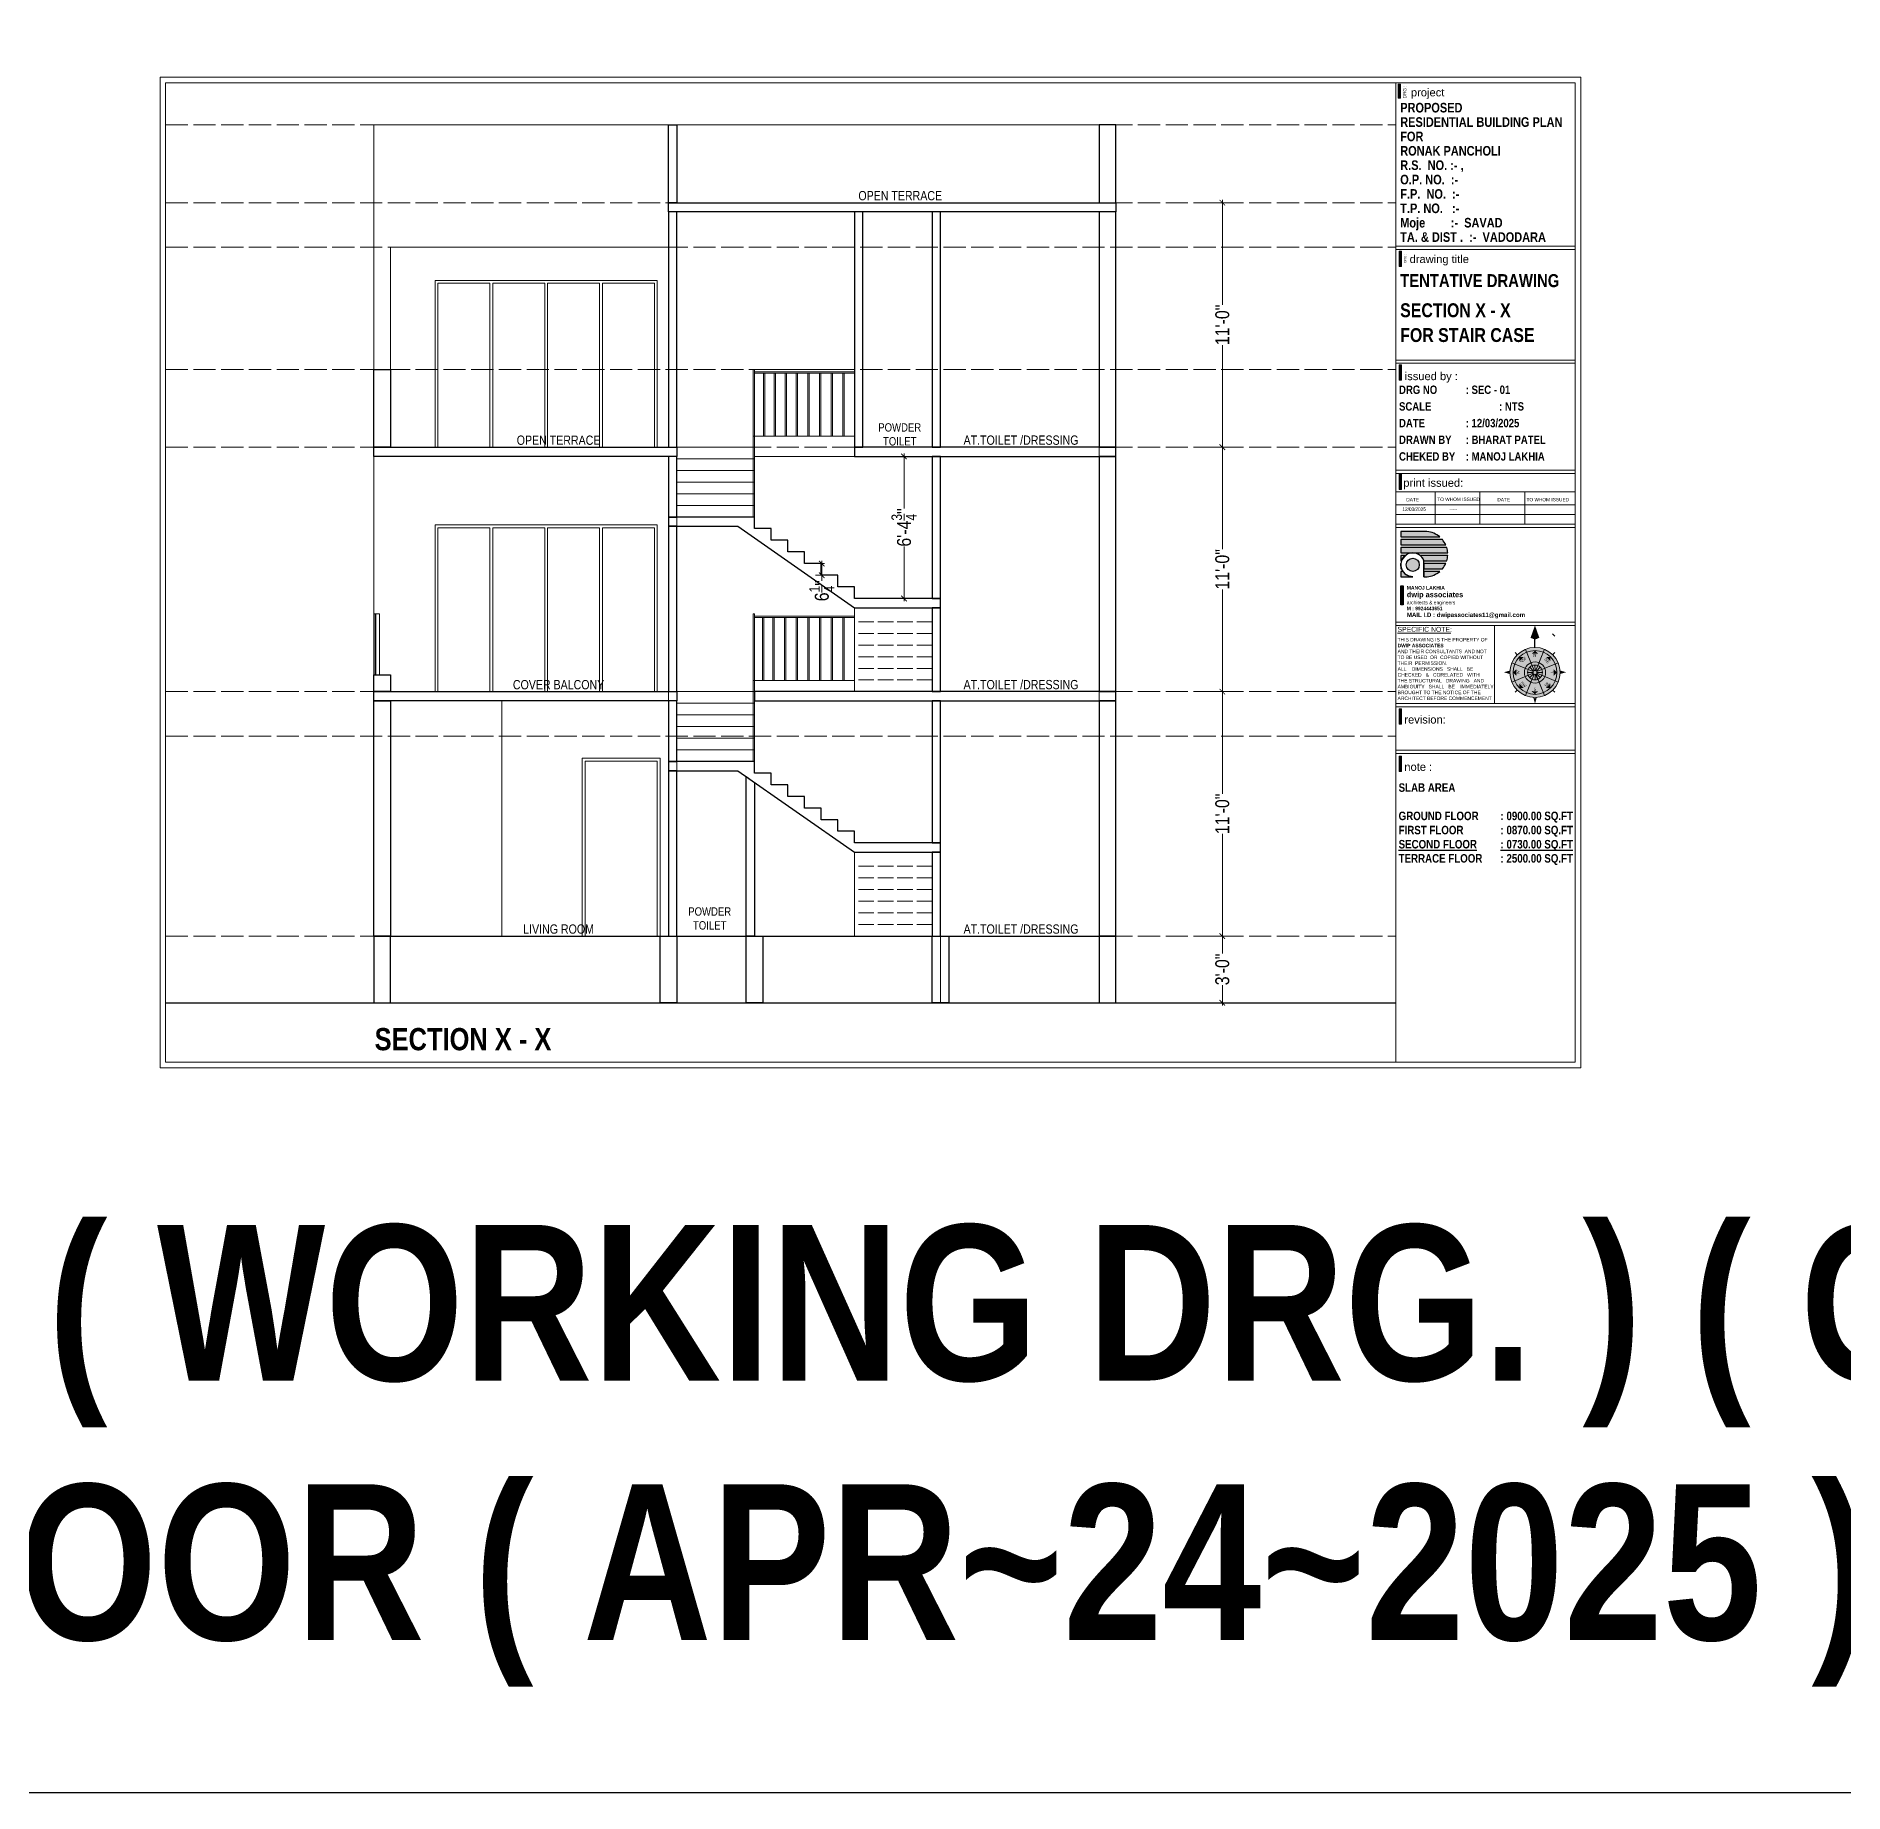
# Model space of a CAD drawing. Header units: millimetres. Extents: x 56222 to 152663, y -171621 to -121287.
# Drawn here: x 148860 to 149836, y -171621 to -170672 of the extents above; entities that cross this region are included whole.
import ezdxf
from ezdxf.enums import TextEntityAlignment as Align

# ---------------------------------------------------------------- set-up
doc = ezdxf.new("R2010")
doc.units = ezdxf.units.MM
doc.header["$MEASUREMENT"] = 0
doc.header["$PDMODE"] = 35
doc.linetypes.add('ACAD_ISO02W100', pattern=[15, 12, -3])
doc.layers.get('Defpoints').update_dxf_attribs({"color": 220})
for name, color, linetype, lineweight in [('@~LEVEL GRID LINE', 43, 'ACAD_ISO02W100', 9), ('plot boundary', 26, 'Continuous', 30), ('SECTION', 7, 'Continuous', 9), ('SECTION ( DIM )', 250, 'Continuous', 18), ('SECTION ( D~W~RaiL )', 250, 'Continuous', 18), ('SECTION ( PLine )', 251, 'Continuous', 30), ('SECTION ( SLAB PLine )', 104, 'Continuous', 30), ('STAIRCASE', 45, 'Continuous', 25), ('X_SHEET', 7, 'Continuous', 9)]:
    doc.layers.add(name, color=color, linetype=linetype, lineweight=lineweight)
doc.layers.add('GROUND FLOOR  ( Text )', color=251, linetype='Continuous')
doc.layers.add('SECTION ( Text )', color=250, linetype='Continuous')
doc.styles.add("AR_0'-0", font='arial.ttf')
doc.styles.add('AR_6', font='arial.ttf', dxfattribs={"height": 6})
doc.styles.add("Cn_BT_0'-0", font='swissc.ttf')
doc.styles.add('Cn_BT_7½', font='swissc.ttf', dxfattribs={"height": 7.5})
doc.styles.add('DUTCH801', font='dutcheb.ttf', dxfattribs={"height": 6.5})
doc.styles.add('KATHA', font='swissc.ttf')
doc.styles.get("Standard").update_dxf_attribs({"font": 'arial.ttf', "height": 6})
doc.dimstyles.new('Cn_BT_7½', dxfattribs={"dimtxt": 9, "dimasz": 3, "dimexe": 1.5, "dimexo": 0, "dimgap": 0.09, "dimtad": 0, "dimdec": 3, "dimzin": 3, "dimdsep": 46, "dimlunit": 4, "dimtxsty": 'Cn_BT_7½', "dimblk": 'ARCHTICK', "dimcen": 0.09, "dimdle": 1.5, "dimclrd": 251, "dimclre": 251, "dimclrt": 14, "dimadec": 0, "dimazin": 0, "dimtfac": 0.75, "dimtdec": 3, "dimtofl": 0, "dimtmove": 0, "dimatfit": 3, "dimfxl": 0, "dimtolj": 1, "dimtzin": 0, "dimlwd": 15, "dimlwe": 15, "dimarcsym": 0})

# ---------------------------------------------------------------- blocks, each defined once
blk = doc.blocks.new('_ArchTick')
at = {"color": 0, "linetype": 'ByBlock', "const_width": 0.15}
blk.add_lwpolyline([(-0.5, -0.5), (0.5, 0.5)], dxfattribs=at)
blk = doc.blocks.new('*D66')
at = {"layer": 'Defpoints', "color": 0, "transparency": 16777216}
for p in [(149490.31, -171026.08), (149490.31, -171158.08), (149500.52, -171158.08)]:
    blk.add_point(p, dxfattribs=at)
at = {"layer": 'SECTION ( DIM )', "color": 251, "lineweight": 15, "transparency": 16777216}
for p, q in [((149490.31, -171026.08), (149502.02, -171026.08)), ((149500.52, -171024.58), (149500.52, -171081.22)), ((149500.52, -171159.58), (149500.52, -171102.94)), ((149490.31, -171158.08), (149502.02, -171158.08))]:
    blk.add_line(p, q, dxfattribs=at)
at = {"layer": 'SECTION ( DIM )', "color": 251, "lineweight": 15, "transparency": 16777216, "xscale": 3, "yscale": 3, "zscale": 3}
for p, rotation in [((149500.52, -171026.08), 90), ((149500.52, -171158.08), 270)]:
    blk.add_blockref('_ArchTick', p, dxfattribs=dict(at, rotation=rotation))
at = {"layer": 'SECTION ( DIM )', "color": 14, "transparency": 16777216, "insert": (149500.52, -171092.08), "char_height": 7.5, "attachment_point": 5, "rotation": 90, "style": 'Cn_BT_7½'}
blk.add_mtext('\\A1;11\'-0"', dxfattribs=at)
blk = doc.blocks.new('*D67')
at = {"layer": 'Defpoints', "color": 0, "transparency": 16777216}
for p in [(149490.31, -171158.08), (149490.31, -171194.08), (149500.52, -171194.08)]:
    blk.add_point(p, dxfattribs=at)
at = {"layer": 'SECTION', "color": 251, "lineweight": 15, "transparency": 16777216}
for p, q in [((149490.31, -171158.08), (149502.02, -171158.08)), ((149500.52, -171156.58), (149500.52, -171167.53)), ((149500.52, -171195.58), (149500.52, -171184.63)), ((149490.31, -171194.08), (149502.02, -171194.08))]:
    blk.add_line(p, q, dxfattribs=at)
at = {"layer": 'SECTION', "color": 251, "lineweight": 15, "transparency": 16777216, "xscale": 3, "yscale": 3, "zscale": 3}
for p, rotation in [((149500.52, -171158.08), 90), ((149500.52, -171194.08), 270)]:
    blk.add_blockref('_ArchTick', p, dxfattribs=dict(at, rotation=rotation))
at = {"layer": 'SECTION', "color": 14, "transparency": 16777216, "insert": (149500.52, -171176.08), "char_height": 7.5, "attachment_point": 5, "rotation": 90, "style": 'Cn_BT_7½'}
blk.add_mtext('\\A1;3\'-0"', dxfattribs=at)
blk = doc.blocks.new('*D68')
at = {"layer": 'Defpoints', "color": 0, "transparency": 16777216}
for p in [(149490.31, -170894.08), (149500.52, -170894.08), (149490.31, -171026.08)]:
    blk.add_point(p, dxfattribs=at)
at = {"layer": 'SECTION ( DIM )', "color": 251, "lineweight": 15, "transparency": 16777216}
for p, q in [((149490.31, -170894.08), (149502.02, -170894.08)), ((149500.52, -170892.58), (149500.52, -170949.22)), ((149500.52, -171027.58), (149500.52, -170970.94)), ((149490.31, -171026.08), (149502.02, -171026.08))]:
    blk.add_line(p, q, dxfattribs=at)
at = {"layer": 'SECTION ( DIM )', "color": 251, "lineweight": 15, "transparency": 16777216, "xscale": 3, "yscale": 3, "zscale": 3}
for p, rotation in [((149500.52, -170894.08), 90), ((149500.52, -171026.08), 270)]:
    blk.add_blockref('_ArchTick', p, dxfattribs=dict(at, rotation=rotation))
at = {"layer": 'SECTION ( DIM )', "color": 14, "transparency": 16777216, "insert": (149500.52, -170960.08), "char_height": 7.5, "attachment_point": 5, "rotation": 90, "style": 'Cn_BT_7½'}
blk.add_mtext('\\A1;11\'-0"', dxfattribs=at)
blk = doc.blocks.new('*D69')
at = {"layer": 'Defpoints', "color": 0, "transparency": 16777216}
for p in [(149490.31, -170762.08), (149500.52, -170762.08), (149490.31, -170894.08)]:
    blk.add_point(p, dxfattribs=at)
at = {"layer": 'SECTION ( DIM )', "color": 251, "lineweight": 15, "transparency": 16777216}
for p, q in [((149490.31, -170762.08), (149502.02, -170762.08)), ((149500.52, -170760.58), (149500.52, -170817.22)), ((149500.52, -170895.58), (149500.52, -170838.94)), ((149490.31, -170894.08), (149502.02, -170894.08))]:
    blk.add_line(p, q, dxfattribs=at)
at = {"layer": 'SECTION ( DIM )', "color": 251, "lineweight": 15, "transparency": 16777216, "xscale": 3, "yscale": 3, "zscale": 3}
for p, rotation in [((149500.52, -170762.08), 90), ((149500.52, -170894.08), 270)]:
    blk.add_blockref('_ArchTick', p, dxfattribs=dict(at, rotation=rotation))
at = {"layer": 'SECTION ( DIM )', "color": 14, "transparency": 16777216, "insert": (149500.52, -170828.08), "char_height": 7.5, "attachment_point": 5, "rotation": 90, "style": 'Cn_BT_7½'}
blk.add_mtext('\\A1;11\'-0"', dxfattribs=at)
blk = doc.blocks.new('NORTH')
h = blk.add_hatch(color=9)
h.set_gradient(color1=(201, 201, 201), color2=(237, 237, 237), one_color=1, tint=0.93, name='SPHERICAL')
edge = h.paths.add_edge_path()
edge.add_arc((329168.4, -156620.1), 24.1, 0, 360)
at = {"layer": 'X_SHEET'}
for color, points in [(224, [(329168.4, -156574.8), (329168.4, -156588.4), (329164.1, -156586.7)]), (230, [(329172.6, -156586.7), (329168.4, -156588.4), (329168.4, -156574.8)]), (47, [(329153.4, -156609.4), (329153.4, -156605.1), (329157.7, -156605.1)]), (47, [(329165.3, -156602), (329168.4, -156598.9), (329171.4, -156602)]), (47, [(329179, -156605.1), (329183.3, -156605.1), (329183.3, -156609.4)]), (224, [(329143.4, -156619.9), (329144.3, -156618.2), (329138.4, -156619.9)]), (230, [(329144.3, -156621.6), (329143.4, -156619.9), (329138.4, -156619.9)]), (47, [(329147.2, -156620), (329150.3, -156617), (329150.3, -156623.1)]), (47, [(329186.5, -156623.1), (329186.5, -156617), (329189.5, -156620.1)]), (224, [(329193.3, -156619.9), (329192.5, -156618.2), (329198.4, -156619.9)]), (230, [(329192.5, -156621.6), (329193.3, -156619.9), (329198.4, -156619.9)]), (47, [(329153.4, -156635), (329153.4, -156630.7), (329157.7, -156635)]), (47, [(329171.4, -156638.2), (329165.3, -156638.1), (329168.3, -156641.2)]), (230, [(329166.7, -156644.1), (329168.4, -156645), (329168.4, -156650.1)]), (224, [(329168.4, -156645), (329170.1, -156644.1), (329168.4, -156650.1)]), (47, [(329179, -156635), (329183.3, -156630.7), (329183.3, -156635)])]:
    blk.add_hatch(color=color, dxfattribs=at).paths.add_polyline_path(points)
at = {"color": 254, "lineweight": 5}
for p, q in [((329185.4, -156582.8), (329187.6, -156585)), ((329166.5, -156620.1), (329161.2, -156620.1)), ((329167, -156618.7), (329163.3, -156615)), ((329167, -156621.4), (329163.3, -156625.1)), ((329168.4, -156618.2), (329168.4, -156612.9)), ((329168.4, -156621.9), (329168.4, -156627.2)), ((329169.7, -156618.7), (329173.4, -156615)), ((329169.7, -156621.4), (329173.4, -156625.1)), ((329170.2, -156620.1), (329175.5, -156620.1))]:
    blk.add_line(p, q, dxfattribs=at)
at = {"color": 250, "lineweight": 9}
for p, q in [((329151.3, -156603), (329149.2, -156600.9)), ((329167.6, -156618.3), (329159.1, -156597.8)), ((329169.1, -156618.3), (329177.6, -156597.8)), ((329185.4, -156603), (329187.6, -156600.9)), ((329146.1, -156610.8), (329166.6, -156619.3)), ((329146.1, -156629.3), (329166.6, -156620.8)), ((329159.1, -156642.4), (329167.6, -156621.8)), ((329177.6, -156642.4), (329169.1, -156621.8)), ((329170.1, -156619.3), (329190.7, -156610.8)), ((329170.1, -156620.8), (329190.7, -156629.3)), ((329151.3, -156637.1), (329149.2, -156639.2)), ((329185.4, -156637.1), (329187.6, -156639.2))]:
    blk.add_line(p, q, dxfattribs=at)
at = {"color": 1}
blk.add_line((329171.1, -156626.7), (329169.1, -156621.8), dxfattribs=at)
at = {"lineweight": 9}
for radius in [24.1, 21.1, 10.2, 7.18, 1.88]:
    blk.add_circle((329168.4, -156620.1), radius, dxfattribs=at)
at = {"layer": 'X_SHEET', "color": 29, "linetype": 'Continuous', "lineweight": 25}
blk.add_line((329168.4, -156595.9), (329168.4, -156588.4), dxfattribs=at)
at = {"layer": 'X_SHEET', "color": 26, "linetype": 'ByBlock', "lineweight": -2, "style": 'DUTCH801'}
for s, rotation, p in [('NW', 44.9141, (329156.2, -156607.4)), ('N', 359.9141, (329168.3, -156602.4)), ('S', 359.9141, (329168.4, -156634.9)), ('SE', 44.9141, (329178.9, -156630.5))]:
    blk.add_text(s, height=2.7, rotation=rotation, dxfattribs=at).set_placement(p, align=Align.TOP_CENTER)
for s, rotation, p in [('NE', 314.9141, (329178.9, -156609.6)), ('W', 89.9141, (329153.5, -156620)), ('E', 89.9141, (329186.1, -156619.8)), ('SW', 314.9141, (329156.3, -156632.7))]:
    blk.add_text(s, height=2.7, rotation=rotation, dxfattribs=at).set_placement(p, align=Align.CENTER)
blk = doc.blocks.new('logo')
at = {"layer": 'STAIRCASE', "linetype": 'Continuous', "ltscale": 15}
h = blk.add_hatch(color=0, dxfattribs=at)
edge = h.paths.add_edge_path()
edge.add_line((52190.2, -8438.8), (52131.5, -8438.8))
edge.add_line((52131.5, -8438.8), (52131.5, -8450.8))
edge.add_line((52131.5, -8450.8), (52219.1, -8450.8))
edge.add_arc((52186.1, -8489.7), 51, 49.5898, 85.3906)
edge = h.paths.add_edge_path()
edge.add_line((52225, -8456.8), (52131.5, -8456.8))
edge.add_line((52131.5, -8456.8), (52131.5, -8468.8))
edge.add_line((52131.5, -8468.8), (52232.6, -8468.8))
edge.add_arc((52186.1, -8489.7), 51, 24.196, 40.1809)
edge = h.paths.add_edge_path()
edge.add_line((52234.8, -8474.7), (52131.5, -8474.7))
edge.add_line((52131.5, -8474.7), (52131.5, -8486.7))
edge.add_line((52131.5, -8486.7), (52237, -8486.7))
edge.add_arc((52186.1, -8489.7), 51, 3.3421, 17.076)
edge = h.paths.add_edge_path()
edge.add_line((52237, -8492.6), (52174.8, -8492.6))
edge.add_arc((52158.3, -8513.7), 26.8, 19.8001, 51.8901, ccw=False)
edge.add_line((52183.5, -8504.6), (52234.8, -8504.6))
edge.add_arc((52186.1, -8489.7), 51, 342.9464, 356.6794)
edge = h.paths.add_edge_path()
edge.add_line((52232.6, -8510.5), (52183.5, -8510.5))
edge.add_line((52183.5, -8510.5), (52183.5, -8522.5))
edge.add_line((52183.5, -8522.5), (52225.1, -8522.5))
edge.add_arc((52186.1, -8489.7), 51, 319.8472, 335.8275)
edge = h.paths.add_edge_path()
edge.add_line((52219.2, -8528.5), (52183.5, -8528.5))
edge.add_line((52183.5, -8528.5), (52183.5, -8540.5))
edge.add_line((52183.5, -8540.5), (52190.4, -8540.5))
edge.add_arc((52186.1, -8489.7), 51, 274.8693, 310.4434)
edge = h.paths.add_edge_path()
edge.add_line((52136, -8528.5), (52131.5, -8528.5))
edge.add_line((52131.5, -8528.5), (52131.5, -8540.5))
edge.add_line((52131.5, -8540.5), (52158.3, -8540.5))
edge.add_arc((52158.3, -8513.7), 26.8, 213.4982, 270, ccw=False)
edge = h.paths.add_edge_path()
edge.add_line((52131.5, -8513.7), (52131.5, -8522.5))
edge.add_line((52131.5, -8522.5), (52133, -8522.5))
edge.add_arc((52158.3, -8513.7), 26.8, 180, 199.307, ccw=False)
edge = h.paths.add_edge_path()
edge.add_line((52131.7, -8510.5), (52131.5, -8510.5))
edge.add_line((52131.5, -8510.5), (52131.5, -8513.7))
edge.add_arc((52158.3, -8513.7), 26.8, 173.2545, 180, ccw=False)
edge = h.paths.add_edge_path()
edge.add_line((52141.8, -8492.6), (52131.5, -8492.6))
edge.add_line((52131.5, -8492.6), (52131.5, -8504.6))
edge.add_line((52131.5, -8504.6), (52133.1, -8504.6))
edge.add_arc((52158.3, -8513.7), 26.8, 128.1099, 160.1999, ccw=False)
edge = h.paths.add_edge_path()
edge.add_arc((52158.3, -8513.7), 14.8, 0, 360)
at = {"layer": 'STAIRCASE', "color": 0, "linetype": 'Continuous', "ltscale": 15}
blk.add_line((52183.5, -8540.5), (52183.5, -8504.6), dxfattribs=at)
for points in [[(52190.2, -8438.8), (52131.5, -8438.8), (52131.5, -8450.8), (52219.1, -8450.8, 0.157494)], [(52225, -8456.8), (52131.5, -8456.8), (52131.5, -8468.8), (52232.6, -8468.8, 0.06986)], [(52234.8, -8474.7), (52131.5, -8474.7), (52131.5, -8486.7), (52237, -8486.7, 0.059998)], [(52141.8, -8492.6), (52131.5, -8492.6), (52131.5, -8504.6), (52133.1, -8504.6, -0.140942)], [(52131.7, -8510.5), (52131.5, -8510.5), (52131.5, -8513.7, -0.029441)], [(52131.5, -8513.7), (52131.5, -8522.5), (52133, -8522.5, -0.084443)], [(52237, -8492.6), (52174.8, -8492.6, -0.140942), (52183.5, -8504.6), (52234.8, -8504.6, 0.059993)], [(52232.6, -8510.5), (52183.5, -8510.5), (52183.5, -8522.5), (52225.1, -8522.5, 0.069841)], [(52136, -8528.5), (52131.5, -8528.5), (52131.5, -8540.5), (52158.3, -8540.5, -0.251655)], [(52219.2, -8528.5), (52183.5, -8528.5), (52183.5, -8540.5), (52190.4, -8540.5, 0.15648)]]:
    blk.add_lwpolyline(points, format="xyb", close=True, dxfattribs=at)
blk.add_circle((52158.3, -8513.7), 14.8, dxfattribs=at)
blk.add_arc((52158.3, -8513.7), 26.8, 19.8001, 270, dxfattribs=at)
blk = doc.blocks.new('*D70')
at = {"layer": 'Defpoints', "color": 0, "transparency": 16777216}
for p in [(149280.93, -170956.94), (149280.93, -170963.23), (149284.25, -170963.23)]:
    blk.add_point(p, dxfattribs=at)
at = {"layer": 'SECTION', "color": 251, "lineweight": 15, "transparency": 16777216}
for p, q in [((149280.93, -170956.94), (149285.75, -170956.94)), ((149284.25, -170955.44), (149284.25, -170963.23)), ((149280.93, -170963.23), (149285.75, -170963.23)), ((149284.25, -170963.23), (149284.25, -170966.23))]:
    blk.add_line(p, q, dxfattribs=at)
at = {"layer": 'SECTION', "color": 251, "lineweight": 15, "transparency": 16777216, "xscale": 3, "yscale": 3, "zscale": 3}
for p, rotation in [((149284.25, -170956.94), 90), ((149284.25, -170963.23), 270)]:
    blk.add_blockref('_ArchTick', p, dxfattribs=dict(at, rotation=rotation))
at = {"layer": 'SECTION', "color": 14, "transparency": 16777216, "insert": (149284.25, -170971.59), "char_height": 7.5, "attachment_point": 5, "rotation": 90, "style": 'Cn_BT_7½'}
blk.add_mtext('\\A1;6{\\H0.750000x;\\S1/4;}"', dxfattribs=at)
blk = doc.blocks.new('*D71')
at = {"layer": 'Defpoints', "color": 0, "transparency": 16777216}
for p in [(149323.1, -170899.08), (149323.1, -170975.8), (149328.64, -170975.8)]:
    blk.add_point(p, dxfattribs=at)
at = {"layer": 'SECTION', "color": 251, "lineweight": 15, "transparency": 16777216}
for p, q in [((149323.1, -170899.08), (149330.14, -170899.08)), ((149328.64, -170897.58), (149328.64, -170927.17)), ((149328.64, -170977.3), (149328.64, -170947.71)), ((149323.1, -170975.8), (149330.14, -170975.8))]:
    blk.add_line(p, q, dxfattribs=at)
at = {"layer": 'SECTION', "color": 251, "lineweight": 15, "transparency": 16777216, "xscale": 3, "yscale": 3, "zscale": 3}
for p, rotation in [((149328.64, -170899.08), 90), ((149328.64, -170975.8), 270)]:
    blk.add_blockref('_ArchTick', p, dxfattribs=dict(at, rotation=rotation))
at = {"layer": 'SECTION', "color": 14, "transparency": 16777216, "insert": (149328.64, -170937.44), "char_height": 7.5, "attachment_point": 5, "rotation": 90, "style": 'Cn_BT_7½'}
blk.add_mtext('\\A1;6\'-4{\\H0.750000x;\\S3/4;}"', dxfattribs=at)

msp = doc.modelspace()

# ---------------------------------------------------------------- hatches: boundary and pattern name
at = {"layer": 'STAIRCASE', "linetype": 'Continuous', "ltscale": 15}
msp.add_hatch(color=251, dxfattribs=at).paths.add_polyline_path([(149596.8178, -170969.041), (149598.2184, -170969.041), (149598.2184, -170979.2846), (149596.8178, -170979.2846)])
at = {"layer": 'X_SHEET', "ltscale": 0.25}
h = msp.add_hatch(color=0, dxfattribs=at)
h.dxf.hatch_style = 1
h.paths.add_polyline_path([(149597.3288, -170788.2053), (149596.0248, -170788.2053), (149596.0248, -170796.5923), (149597.3288, -170796.5923)])
h = msp.add_hatch(color=0, dxfattribs=at)
h.dxf.hatch_style = 1
h.paths.add_polyline_path([(149597.3289, -170849.6077), (149596.0249, -170849.6077), (149596.0249, -170857.9947), (149597.3289, -170857.9947)])
h = msp.add_hatch(color=0, dxfattribs=at)
h.dxf.hatch_style = 1
h.paths.add_polyline_path([(149597.3261, -170908.5963), (149596.0221, -170908.5963), (149596.0221, -170916.9833), (149597.3261, -170916.9833)])
h = msp.add_hatch(color=0, dxfattribs=at)
h.dxf.hatch_style = 1
h.paths.add_polyline_path([(149597.3288, -171035.3189), (149596.0249, -171035.3189), (149596.0249, -171043.7059), (149597.3288, -171043.7059)])
h = msp.add_hatch(color=0, dxfattribs=at)
h.dxf.hatch_style = 1
h.paths.add_polyline_path([(149597.3288, -171060.8546), (149596.0248, -171060.8546), (149596.0248, -171069.2416), (149597.3288, -171069.2416)])

# ---------------------------------------------------------------- linework, layer by layer
at = {"layer": '@~LEVEL GRID LINE'}
for p, q in [((148929.9413, -170720.0828), (149594.1165, -170720.0828)), ((148929.9413, -170762.0828), (149594.1165, -170762.0828)), ((148929.9413, -170786.0828), (149594.1165, -170786.0828)), ((148929.9413, -170852.0828), (149594.1165, -170852.0828)), ((148929.9413, -170894.0828), (149594.1165, -170894.0828)), ((148929.9413, -171026.0828), (149594.1165, -171026.0828)), ((148929.9413, -171050.0828), (149594.1165, -171050.0828)), ((148929.9413, -171158.0828), (149594.1165, -171158.0828))]:
    msp.add_line(p, q, dxfattribs=at)
at = {"layer": 'plot boundary', "color": 251, "ltscale": 0.25}
msp.add_lwpolyline([(149596.8178, -170969.041), (149598.2184, -170969.041), (149598.2184, -170979.2846), (149596.8178, -170979.2846)], close=True, dxfattribs=at)
at = {"layer": 'SECTION'}
for p, q in [((149042.4374, -171031.0828), (149042.4374, -170720.0828)), ((149042.4374, -170720.0828), (149442.9329, -170720.0828)), ((149201.4329, -170894.0828), (149201.4329, -170720.0828)), ((149205.9329, -170762.0828), (149205.9329, -170720.0828)), ((149433.9329, -170762.0828), (149433.9329, -170720.0828)), ((149442.9329, -171194.0828), (149442.9329, -170720.0828)), ((149205.9329, -171031.0828), (149205.9329, -170767.0828)), ((149301.9329, -170899.0828), (149301.9329, -170767.0828)), ((149306.4329, -170894.0828), (149306.4329, -170767.0828)), ((149343.9329, -170894.0828), (149343.9329, -170767.0828)), ((149348.4329, -170894.0828), (149348.4329, -170767.0828)), ((149433.9329, -171194.0828), (149433.9329, -170767.0828)), ((149247.2329, -170852.0828), (149301.9329, -170852.0828)), ((149247.9329, -170931.797), (149247.9329, -170852.0828)), ((149247.2329, -170888.0828), (149301.9329, -170888.0828)), ((149201.4329, -171158.0828), (149201.4329, -170899.0828)), ((149247.9329, -170894.0828), (149205.9329, -170894.0828)), ((149247.9329, -170900.3685), (149205.9329, -170900.3685)), ((149343.9329, -170899.0828), (149247.9329, -170899.0828)), ((149343.9329, -170975.797), (149343.9329, -170899.0828)), ((149348.4329, -171026.0828), (149348.4329, -170899.0828)), ((149247.9329, -170906.6542), (149205.9329, -170906.6542)), ((149247.9329, -170912.9399), (149205.9329, -170912.9399)), ((149247.9329, -170919.2256), (149205.9329, -170919.2256)), ((149247.9329, -170925.5113), (149205.9329, -170925.5113)), ((149205.9329, -171082.6542), (149205.9329, -170955.6542)), ((149247.9329, -171063.797), (149247.9329, -170984.0828)), ((149301.9329, -171026.0828), (149301.9329, -170980.797)), ((149343.9329, -171026.0828), (149343.9329, -170980.797)), ((149042.4374, -171026.0828), (149205.9329, -171026.0828)), ((149042.4374, -171031.0828), (149042.4374, -171026.0828)), ((149247.9329, -171026.0828), (149205.9329, -171026.0828)), ((149247.2329, -171020.0828), (149301.9329, -171020.0828)), ((149247.9329, -171026.0828), (149442.9329, -171026.0828)), ((149042.4374, -171194.0828), (149042.4374, -171031.0828)), ((149042.4374, -171031.0828), (149205.9329, -171031.0828)), ((149051.4374, -171194.0828), (149051.4374, -171031.0828)), ((149111.4374, -171158.0828), (149111.4374, -171031.0828)), ((149247.9329, -171032.3685), (149205.9329, -171032.3685)), ((149247.9329, -171031.0828), (149442.9329, -171031.0828)), ((149343.9329, -171107.797), (149343.9329, -171031.0828)), ((149348.4329, -171194.0828), (149348.4329, -171031.0828)), ((149247.9329, -171038.6542), (149205.9329, -171038.6542)), ((149247.9329, -171044.9399), (149205.9329, -171044.9399)), ((149247.9329, -171051.2256), (149205.9329, -171051.2256)), ((149247.9329, -171057.5113), (149205.9329, -171057.5113)), ((149205.9329, -171158.0828), (149205.9329, -171087.6542)), ((149301.9329, -171158.0828), (149301.9329, -171112.797)), ((149343.9329, -171194.0828), (149343.9329, -171112.797)), ((149042.4374, -171158.0828), (149442.9329, -171158.0828)), ((148929.9413, -171194.0828), (149594.1165, -171194.0828))]:
    msp.add_line(p, q, dxfattribs=at)
at = {"layer": 'SECTION', "color": 6, "linetype": 'ACAD_ISO02W100', "ltscale": 0.7}
for p, q in [((149343.9329, -170988.3685), (149301.9329, -170988.3685)), ((149343.9329, -170994.6542), (149301.9329, -170994.6542)), ((149343.9329, -171000.9399), (149301.9329, -171000.9399)), ((149343.9329, -171007.2256), (149301.9329, -171007.2256)), ((149343.9329, -171013.5113), (149301.9329, -171013.5113)), ((149343.9329, -171019.797), (149301.9329, -171019.797)), ((149343.9329, -171120.3685), (149301.9329, -171120.3685)), ((149343.9329, -171126.6542), (149301.9329, -171126.6542)), ((149343.9329, -171132.9399), (149301.9329, -171132.9399)), ((149343.9329, -171139.2256), (149301.9329, -171139.2256)), ((149343.9329, -171145.5113), (149301.9329, -171145.5113)), ((149343.9329, -171151.797), (149301.9329, -171151.797))]:
    msp.add_line(p, q, dxfattribs=at)
at = {"layer": 'SECTION'}
for points in [[(149201.4329, -170762.0828), (149442.9329, -170762.0828), (149442.9329, -170767.0828), (149201.4329, -170767.0828)], [(149051.4374, -170894.0828), (149051.4374, -170786.0828), (149201.4329, -170786.0828), (149201.4329, -170894.0828)], [(149247.9329, -170852.0828), (149247.2329, -170852.0828), (149247.2329, -170931.797), (149247.9329, -170931.797)], [(149301.9329, -170853.3433), (149301.9329, -170854.0433), (149247.9329, -170854.0433), (149247.9329, -170853.3433)], [(149253.4611, -170888.0828), (149252.7611, -170888.0828), (149252.7611, -170854.0433), (149253.4611, -170854.0433)], [(149259.3145, -170888.0828), (149258.6145, -170888.0828), (149258.6145, -170854.0433), (149259.3145, -170854.0433)], [(149265.2237, -170888.0828), (149264.5237, -170888.0828), (149264.5237, -170854.0433), (149265.2237, -170854.0433)], [(149271.1329, -170888.0828), (149270.4329, -170888.0828), (149270.4329, -170854.0433), (149271.1329, -170854.0433)], [(149277.4329, -170888.0828), (149276.7329, -170888.0828), (149276.7329, -170854.0433), (149277.4329, -170854.0433)], [(149283.7329, -170888.0828), (149283.0329, -170888.0828), (149283.0329, -170854.0433), (149283.7329, -170854.0433)], [(149290.0329, -170888.0828), (149289.3329, -170888.0828), (149289.3329, -170854.0433), (149290.0329, -170854.0433)], [(149296.3329, -170888.0828), (149295.6329, -170888.0828), (149295.6329, -170854.0433), (149296.3329, -170854.0433)], [(149042.4374, -170894.0828), (149205.9329, -170894.0828), (149205.9329, -170899.0828), (149042.4374, -170899.0828)], [(149301.9329, -170899.0828), (149442.9329, -170899.0828), (149442.9329, -170894.0828), (149301.9329, -170894.0828)], [(149348.4329, -170980.797), (149348.4329, -170975.797), (149301.9329, -170975.797), (149301.9329, -170969.5113), (149292.9329, -170969.5113), (149292.9329, -170963.2256), (149283.9329, -170963.2256), (149283.9329, -170956.9399), (149274.9329, -170956.9399), (149274.9329, -170950.6542), (149265.9329, -170950.6542), (149265.9329, -170944.3685), (149256.9329, -170944.3685), (149256.9329, -170938.0828), (149247.9329, -170938.0828), (149247.9329, -170931.797), (149201.4329, -170931.797), (149201.4329, -170936.797), (149238.9329, -170936.797), (149301.9329, -170980.797)], [(149247.9329, -170984.0828), (149247.2329, -170984.0828), (149247.2329, -171063.797), (149247.9329, -171063.797)], [(149301.9329, -170985.3433), (149301.9329, -170986.0433), (149247.9329, -170986.0433), (149247.9329, -170985.3433)], [(149252.9564, -171020.0828), (149252.2564, -171020.0828), (149252.2564, -170986.0433), (149252.9564, -170986.0433)], [(149258.5329, -171020.0828), (149257.8329, -171020.0828), (149257.8329, -170986.0433), (149258.5329, -170986.0433)], [(149264.8329, -171020.0828), (149264.1329, -171020.0828), (149264.1329, -170986.0433), (149264.8329, -170986.0433)], [(149271.1329, -171020.0828), (149270.4329, -171020.0828), (149270.4329, -170986.0433), (149271.1329, -170986.0433)], [(149277.4329, -171020.0828), (149276.7329, -171020.0828), (149276.7329, -170986.0433), (149277.4329, -170986.0433)], [(149283.7329, -171020.0828), (149283.0329, -171020.0828), (149283.0329, -170986.0433), (149283.7329, -170986.0433)], [(149290.0329, -171020.0828), (149289.3329, -171020.0828), (149289.3329, -170986.0433), (149290.0329, -170986.0433)], [(149296.3329, -171020.0828), (149295.6329, -171020.0828), (149295.6329, -170986.0433), (149296.3329, -170986.0433)], [(149348.4329, -171112.797), (149348.4329, -171107.797), (149301.9329, -171107.797), (149301.9329, -171101.5113), (149292.9329, -171101.5113), (149292.9329, -171095.2256), (149283.9329, -171095.2256), (149283.9329, -171088.9399), (149274.9329, -171088.9399), (149274.9329, -171082.6542), (149265.9329, -171082.6542), (149265.9329, -171076.3685), (149256.9329, -171076.3685), (149256.9329, -171070.0828), (149247.9329, -171070.0828), (149247.9329, -171063.797), (149201.4329, -171063.797), (149201.4329, -171068.797), (149238.9329, -171068.797), (149301.9329, -171112.797)]]:
    msp.add_lwpolyline(points, close=True, dxfattribs=at)
for points in [[(149042.4374, -170894.0828), (149042.4374, -170852.0828), (149051.4374, -170852.0828), (149051.4374, -170894.0828)], [(149042.4374, -171026.0828), (149042.4374, -171017.0828), (149051.4374, -171017.0828), (149051.4374, -171026.0828)]]:
    msp.add_lwpolyline(points, dxfattribs=at)
at = {"layer": 'SECTION ( D~W~RaiL )'}
for points in [[(149075.4329, -170894.0828), (149075.4329, -170804.0828), (149195.4329, -170804.0828), (149195.4329, -170894.0828), (149075.4329, -170894.0828)], [(149075.4329, -171026.0828), (149075.4329, -170936.0828), (149195.4329, -170936.0828), (149195.4329, -171026.0828), (149075.4329, -171026.0828)], [(149154.9374, -171158.0828), (149154.9374, -171062.0828), (149196.9374, -171062.0828), (149196.9374, -171158.0828)], [(149156.4374, -171158.0828), (149156.4374, -171063.5828), (149195.4374, -171063.5828), (149195.4374, -171158.0828)]]:
    msp.add_lwpolyline(points, dxfattribs=at)
for points in [[(149076.9329, -170894.0828), (149105.0579, -170894.0828), (149105.0579, -170805.5828), (149076.9329, -170805.5828)], [(149106.5579, -170894.0828), (149134.6829, -170894.0828), (149134.6829, -170805.5828), (149106.5579, -170805.5828)], [(149136.1829, -170894.0828), (149164.3079, -170894.0828), (149164.3079, -170805.5828), (149136.1829, -170805.5828)], [(149165.8079, -170894.0828), (149193.9329, -170894.0828), (149193.9329, -170805.5828), (149165.8079, -170805.5828)], [(149076.9329, -171026.0828), (149105.0579, -171026.0828), (149105.0579, -170937.5828), (149076.9329, -170937.5828)], [(149106.5579, -171026.0828), (149134.6829, -171026.0828), (149134.6829, -170937.5828), (149106.5579, -170937.5828)], [(149136.1829, -171026.0828), (149164.3079, -171026.0828), (149164.3079, -170937.5828), (149136.1829, -170937.5828)], [(149165.8079, -171026.0828), (149193.9329, -171026.0828), (149193.9329, -170937.5828), (149165.8079, -170937.5828)], [(149042.4374, -171017.0828), (149042.4374, -170984.0828), (149045.4374, -170984.0828), (149045.4374, -171017.0828), (149043.5273, -171017.0828), (149043.5273, -170984.0828), (149045.4374, -170984.0828), (149045.4374, -171017.0828), (149043.1374, -171017.0828), (149043.1374, -170984.0828), (149045.4374, -170984.0828), (149045.4374, -171017.0828), (149042.4374, -171017.0828)]]:
    msp.add_lwpolyline(points, close=True, dxfattribs=at)
at = {"layer": 'SECTION ( PLine )'}
msp.add_line((149042.4374, -171158.0828), (149442.9329, -171158.0828), dxfattribs=at)
for points in [[(149201.4329, -170720.0828), (149205.9329, -170720.0828), (149205.9329, -170762.0828), (149201.4329, -170762.0828)], [(149433.9329, -170762.0828), (149442.9329, -170762.0828), (149442.9329, -170720.0828), (149433.9329, -170720.0828)], [(149201.4329, -170894.0828), (149205.9329, -170894.0828), (149205.9329, -170767.0828), (149201.4329, -170767.0828)], [(149301.9329, -170894.0828), (149306.4329, -170894.0828), (149306.4329, -170767.0828), (149301.9329, -170767.0828)], [(149343.9329, -170894.0828), (149348.4329, -170894.0828), (149348.4329, -170767.0828), (149343.9329, -170767.0828)], [(149433.9329, -170894.0828), (149442.9329, -170894.0828), (149442.9329, -170767.0828), (149433.9329, -170767.0828)], [(149042.4374, -170852.0828), (149051.4374, -170852.0828), (149051.4374, -170894.0828), (149042.4374, -170894.0828)], [(149201.4329, -170931.797), (149205.9329, -170931.797), (149205.9329, -170899.0828), (149201.4329, -170899.0828)], [(149343.9329, -170975.797), (149348.4329, -170975.797), (149348.4329, -170899.0828), (149343.9329, -170899.0828)], [(149433.9329, -171026.0828), (149442.9329, -171026.0828), (149442.9329, -170899.0828), (149433.9329, -170899.0828)], [(149201.4329, -171026.0828), (149205.9329, -171026.0828), (149205.9329, -170936.797), (149201.4329, -170936.797)], [(149343.9329, -171026.0828), (149348.4329, -171026.0828), (149348.4329, -170980.797), (149343.9329, -170980.797)], [(149343.9329, -171026.0828), (149348.4329, -171026.0828), (149348.4329, -170980.797), (149343.9329, -170980.797)], [(149042.4374, -171017.0828), (149051.4374, -171017.0828), (149051.4374, -171026.0828), (149042.4374, -171026.0828)], [(149051.4374, -171158.0828), (149042.4374, -171158.0828), (149042.4374, -171031.0828), (149051.4374, -171031.0828)], [(149201.4329, -171063.797), (149205.9329, -171063.797), (149205.9329, -171031.0828), (149201.4329, -171031.0828)], [(149343.9329, -171107.797), (149348.4329, -171107.797), (149348.4329, -171031.0828), (149343.9329, -171031.0828)], [(149433.9329, -171158.0828), (149442.9329, -171158.0828), (149442.9329, -171031.0828), (149433.9329, -171031.0828)], [(149201.4329, -171158.0828), (149205.9329, -171158.0828), (149205.9329, -171068.797), (149201.4329, -171068.797)], [(149247.9329, -171158.0828), (149243.4329, -171158.0828), (149243.4329, -171071.9399), (149247.9329, -171075.0828)], [(149343.9329, -171158.0828), (149348.4329, -171158.0828), (149348.4329, -171112.797), (149343.9329, -171112.797)], [(149042.4374, -171194.0828), (149051.4374, -171194.0828), (149051.4374, -171158.0828), (149042.4374, -171158.0828)], [(149205.9329, -171194.0828), (149196.9329, -171194.0828), (149196.9329, -171158.0828), (149205.9329, -171158.0828)], [(149252.4329, -171194.0828), (149243.4329, -171194.0828), (149243.4329, -171158.0828), (149252.4329, -171158.0828)], [(149352.9329, -171194.0828), (149343.9329, -171194.0828), (149343.9329, -171158.0828), (149352.9329, -171158.0828)], [(149433.9329, -171194.0828), (149442.9329, -171194.0828), (149442.9329, -171158.0828), (149433.9329, -171158.0828)]]:
    msp.add_lwpolyline(points, close=True, dxfattribs=at)
msp.add_lwpolyline([(148929.9413, -171194.0828), (149594.1164, -171194.0828)], dxfattribs=at)
at = {"layer": 'SECTION ( SLAB PLine )', "color": 1}
for points in [[(149201.4329, -170762.0828), (149442.9329, -170762.0828), (149442.9329, -170767.0828), (149201.4329, -170767.0828)], [(149042.4374, -170894.0828), (149205.9329, -170894.0828), (149205.9329, -170899.0828), (149042.4374, -170899.0828)], [(149301.9329, -170899.0828), (149442.9329, -170899.0828), (149442.9329, -170894.0828), (149301.9329, -170894.0828)], [(149348.4329, -170980.797), (149348.4329, -170975.797), (149301.9329, -170975.797), (149301.9329, -170969.5113), (149292.9329, -170969.5113), (149292.9329, -170963.2256), (149283.9329, -170963.2256), (149283.9329, -170956.9399), (149274.9329, -170956.9399), (149274.9329, -170950.6542), (149265.9329, -170950.6542), (149265.9329, -170944.3685), (149256.9329, -170944.3685), (149256.9329, -170938.0828), (149247.9329, -170938.0828), (149247.9329, -170931.797), (149201.4329, -170931.797), (149201.4329, -170936.797), (149238.9329, -170936.797), (149301.9329, -170980.797)], [(149042.4374, -171026.0828), (149205.9329, -171026.0828), (149205.9329, -171031.0828), (149042.4374, -171031.0828)], [(149247.9329, -171031.0828), (149442.9329, -171031.0828), (149442.9329, -171026.0828), (149247.9329, -171026.0828)], [(149348.4329, -171112.797), (149348.4329, -171107.797), (149301.9329, -171107.797), (149301.9329, -171101.5113), (149292.9329, -171101.5113), (149292.9329, -171095.2256), (149283.9329, -171095.2256), (149283.9329, -171088.9399), (149274.9329, -171088.9399), (149274.9329, -171082.6542), (149265.9329, -171082.6542), (149265.9329, -171076.3685), (149256.9329, -171076.3685), (149256.9329, -171070.0828), (149247.9329, -171070.0828), (149247.9329, -171063.797), (149201.4329, -171063.797), (149201.4329, -171068.797), (149238.9329, -171068.797), (149301.9329, -171112.797)]]:
    msp.add_lwpolyline(points, close=True, dxfattribs=at)
at = {"layer": 'X_SHEET', "color": 0, "linetype": 'Continuous', "lineweight": 9}
for p, q in [((149594.1147, -170918.2192), (149691.0868, -170918.2192)), ((149615.3878, -170918.2192), (149615.3878, -170935.6089)), ((149639.6239, -170918.2192), (149639.6239, -170935.6089)), ((149663.8512, -170918.2192), (149663.8512, -170935.6089)), ((149691.0868, -170925.2633), (149594.1153, -170925.2633)), ((149691.0868, -170930.4361), (149594.1158, -170930.4361))]:
    msp.add_line(p, q, dxfattribs=at)
at = {"layer": 'X_SHEET', "linetype": 'Continuous'}
msp.add_line((149595.075, -170994.5807), (149623.8206, -170994.5807), dxfattribs=at)
at = {"layer": 'X_SHEET', "color": 5, "lineweight": 30}
msp.add_lwpolyline([(147734.2496, -169723.6226), (150812.1005, -169723.6226), (150812.1005, -171620.6865), (147734.2496, -171620.6865)], close=True, dxfattribs=at)
at = {"layer": 'X_SHEET'}
for points in [[(149694.0897, -171229.24), (148926.9413, -171229.24), (148926.9413, -170694.3072), (149694.0897, -170694.3072)], [(148929.9413, -171226.24), (149594.1165, -171226.24), (149594.1165, -170697.3072), (148929.9413, -170697.3072)], [(149594.1164, -170785.6015), (149691.0896, -170785.6015), (149691.0896, -170697.3072), (149594.1164, -170697.3072)], [(149594.1164, -170697.3072), (149691.0896, -170697.3072), (149691.0897, -171226.24), (149594.1165, -171226.24)], [(149691.0896, -170787.3983), (149594.1164, -170787.3983), (149594.1164, -170847.0188), (149691.0896, -170847.0188)], [(149594.1164, -170848.8156), (149691.0896, -170848.8156), (149691.0896, -170906.5854), (149594.1164, -170906.5854)], [(149594.1164, -170935.6089), (149691.0868, -170935.6089), (149691.0868, -170908.3822), (149594.1164, -170908.3822)], [(149594.1164, -170937.4057), (149691.0896, -170937.4057), (149691.0896, -170988.5768), (149594.1164, -170988.5768)], [(149647.5441, -171032.5173), (149594.1164, -171032.5173), (149594.1164, -170990.3736), (149647.5441, -170990.3736)], [(149594.1164, -171032.5173), (149691.0896, -171032.5173), (149691.0896, -170990.3736), (149594.1164, -170990.3736)], [(149594.1164, -171034.3142), (149691.0896, -171034.3142), (149691.0896, -171057.6526), (149594.1164, -171057.6526)], [(149691.0895, -171059.4494), (149594.1164, -171059.4494), (149594.1165, -171226.24), (149691.0897, -171226.24)]]:
    msp.add_lwpolyline(points, close=True, dxfattribs=at)
at = {"layer": 'X_SHEET', "color": 0, "ltscale": 0.25}
for points in [[(149595.4619, -170698.168), (149596.7935, -170698.168), (149596.7935, -170705.6635), (149595.4619, -170705.6635)], [(149596.0248, -170788.2053), (149597.3288, -170788.2053), (149597.3288, -170796.5923), (149596.0248, -170796.5923)], [(149596.0249, -170849.6077), (149597.3289, -170849.6077), (149597.3289, -170857.9947), (149596.0249, -170857.9947)], [(149596.0221, -170908.5963), (149597.3261, -170908.5963), (149597.3261, -170916.9833), (149596.0221, -170916.9833)], [(149596.0249, -171035.3189), (149597.3288, -171035.3189), (149597.3288, -171043.7059), (149596.0249, -171043.7059)], [(149596.0248, -171060.8546), (149597.3288, -171060.8546), (149597.3288, -171069.2416), (149596.0248, -171069.2416)]]:
    msp.add_lwpolyline(points, close=True, dxfattribs=at)
msp.add_solid([(149596.7935, -170705.6635), (149595.4619, -170705.6635), (149596.7935, -170698.168), (149595.4619, -170698.168)], dxfattribs=at)

# ---------------------------------------------------------------- block references
at = {"xscale": 0.5602052887008367, "yscale": 0.5602052887552418, "zscale": 0.5602052887394551, "rotation": 0.02728220597180475}
msp.add_blockref('NORTH', (-34774.3036, -83364.1434), dxfattribs=at)
at = {"layer": 'STAIRCASE', "color": 251, "linetype": 'Continuous', "xscale": 0.2395125656039454, "yscale": 0.2395125656621531, "zscale": 0.2395125656271782}
msp.add_blockref('logo', (137110.7635, -168918.4838), dxfattribs=at)

# ---------------------------------------------------------------- texts
at = {"layer": 'GROUND FLOOR  ( Text )', "color": 250, "insert": (149595.693, -171075.5962), "char_height": 4.585004, "attachment_point": 1, "style": 'KATHA'}
msp.add_mtext('{\\fSwis721 Cn BT|b1|i0|c0|p34;\\C1;SLAB AREA\\P\\PGROUND FLOOR ^I: 0900.00 SQ.FT\\PFIRST FLOOR^I^I: 0870.00 SQ.FT\\P\\LSECOND FLOOR^I: 0730.00 SQ.FT\\P\\lTERRACE FLOOR^I: 2500.00 SQ.FT}', dxfattribs=at)
at = {"layer": 'plot boundary', "color": 251, "ltscale": 0.25, "insert": (149600.1218, -170969.041), "char_height": 2.874151, "attachment_point": 1}
msp.add_mtext('{\\fArial|b1|i0|c0|p34;\\H0.6667x;MANOJ LAKHIA\\fBankGothic Lt BT|b1|i0|c0|p34;\\P\\fBankGothic Md BT|b1|i0|c0|p34;\\H1.5x;dwip associates\\P\\fBankGothic Lt BT|b0|i0|c0|p34;\\H0.6667x;architects & engineers\\P\\fStylus BT|b1|i0|c0|p34;\\H0.9999x;M : 9924443651\\P\\H1.25x;MAIL I.D : dwipassociates11@gmail.com}', dxfattribs=at)
at = {"layer": 'SECTION ( Text )', "attachment_point": 5, "style": 'KATHA'}
for s, insert, char_height in [('OPEN TERRACE', (149326.6077, -170758.3155), 5), ('OPEN TERRACE', (149142.1372, -170890.3481), 5), ('POWDER \\PTOILET', (149326.3279, -170887.205), 4.5), ('AT.TOILET /DRESSING', (149391.8327, -170890.3155), 5), ('COVER BALCONY', (149142.1372, -171022.3481), 5), ('AT.TOILET /DRESSING', (149391.8327, -171022.3155), 5), ('POWDER \\PTOILET', (149223.7283, -171148.5767), 4.5), ('LIVING ROOM', (149142.1372, -171154.3155), 5), ('AT.TOILET /DRESSING', (149391.8327, -171154.3155), 5)]:
    msp.add_mtext(s, dxfattribs=dict(at, insert=insert, char_height=char_height))
at = {"layer": 'X_SHEET', "color": 0, "ltscale": 0.25, "insert": (149598.0842, -170705.7529), "char_height": 1.80043, "width": 7.719325, "attachment_point": 1, "rotation": 90, "style": "AR_0'-0"}
msp.add_mtext('DRG :', dxfattribs=at)
at = {"layer": 'X_SHEET', "color": 0, "ltscale": 0.25, "attachment_point": 1}
for s, insert, char_height, style in [('{\\fSwis721 Ex BT|b0|i0|c0|p34;project}', (149602.3046, -170700.3517), 4.321024, 'AR_6'), ('{\\fSwis721 Cn BT|b1|i0|c0|p34;SECTION X - X }', (149596.5285, -170816.3998), 7.5, 'KATHA'), ('{\\fSwis721 Cn BT|b1|i0|c0|p34;FOR STAIR CASE}', (149596.5285, -170829.7953), 7.5, 'KATHA')]:
    msp.add_mtext(s, dxfattribs=dict(at, insert=insert, char_height=char_height, style=style))
at = {"layer": 'X_SHEET', "color": 0, "linetype": 'Continuous', "attachment_point": 1, "style": "Cn_BT_0'-0"}
for s, insert, char_height, line_spacing_factor in [('{\\fSwis721 Cn BT|b1|i0|c0|p34;PROPOSED\\PRESIDENTIAL BUILDING PLAN\\PFOR\\P\\C5;RONAK PANCHOLI  \\C1; \\C29;\\P\\C0;R.S.  NO. :- , \\PO.P. NO.  :-      \\PF.P.  NO.  :-          \\PT.P. NO.   :-  \\PMoje ^I    :-  SAVAD\\PTA. & DIST .  :-  VADODARA}', (149596.5523, -170708.1815), 5.174567, 0.9), ('\\A1;{\\fSwis721 Cn BT|b1|i0|c0|p34;DRG NO ^I: SEC - 01 \\PSCALE ^I^I: NTS\\PDATE ^I^I: 12/03/2025\\P\\A0;DRAWN BY ^I: BHARAT PATEL\\PCHEKED BY ^I: MANOJ LAKHIA}', (149595.9186, -170860.8223), 4.5, 1.2)]:
    msp.add_mtext(s, dxfattribs=dict(at, insert=insert, char_height=char_height, line_spacing_factor=line_spacing_factor))
at = {"layer": 'X_SHEET', "color": 0, "ltscale": 0.25, "insert": (149598.6345, -170794.6483), "char_height": 1.28932, "attachment_point": 1, "rotation": 90}
msp.add_mtext('DRG :', dxfattribs=at)
at = {"layer": 'X_SHEET', "color": 0, "ltscale": 0.25, "char_height": 4.297741, "attachment_point": 1}
for s, insert in [('{\\fSwis721 Ex BT|b0|i0|c0|p34;drawing title}', (149601.637, -170790.3692)), ('issued by :', (149598.9997, -170853.6015)), ('{\\fArial|b0|i0|c0|p34;print issued:}', (149598.2042, -170911.1746))]:
    msp.add_mtext(s, dxfattribs=dict(at, insert=insert))
at = {"layer": 'X_SHEET', "ltscale": 0.25, "attachment_point": 1}
for s, insert, char_height, style in [('{\\fSwis721 Cn BT|b1|i0|c0|p34;TENTATIVE DRAWING}', (149596.5285, -170800.6632), 7, 'KATHA'), ('{\\fSwis721 Cn BT|b1|i0|c0|p34;\\C29;SECTION X - X}', (149042.8085, -171207.7232), 12, "Cn_BT_0'-0")]:
    msp.add_mtext(s, dxfattribs=dict(at, insert=insert, char_height=char_height, style=style))
at = {"layer": 'X_SHEET', "color": 0, "linetype": 'Continuous', "insert": (149597.7536, -170926.6431), "char_height": 1.83822, "attachment_point": 1, "style": 'KATHA'}
msp.add_mtext('12/03/2025', dxfattribs=at)
at = {"layer": 'X_SHEET', "color": 0, "linetype": 'Continuous', "attachment_point": 1}
for s, insert, char_height in [('{\\fArial|b0|i0|c0|p34;DATE}', (149599.8424, -170921.4703), 1.838217), ('{\\fArial|b0|i0|c0|p34;TO WHOM ISSUED}', (149616.583, -170921.3121), 1.838217), ('{\\fArial|b0|i0|c0|p34;-----}', (149623.1119, -170926.4849), 1.838217), ('{\\fArial|b0|i0|c0|p34;DATE}', (149649.0105, -170921.4703), 1.838217), ('{\\fArial|b0|i0|c0|p34;TO WHOM ISSUED}', (149664.7649, -170921.4703), 1.838217), ('THIS DRAWING IS THE PROPERTY OF \\P{\\fArial|b1|i0|c0|p34;\\C59;DWIP ASSOCIATES\\C29; \\fArial|b0|i0|c0|p34;\\P}AND THEIR CONSULTANTS  AND NOT \\PTO BE USED  OR  COPIED WITHOUT \\PTHEIR  PERMISSION.\\PALL    DIMENSIONS   SHALL   BE   \\PCHECKED   &   CORELATED   WITH   \\PTHE STRUCTURAL   DRAWING   AND   \\PAMBIGUITY   SHALL   BE    IMMEDIATELY \\PBROUGHT TO THE NOTICE OF THE \\PARCHITECT BEFORE COMMENCEMENT', (149595.1478, -170997.103), 1.89672)]:
    msp.add_mtext(s, dxfattribs=dict(at, insert=insert, char_height=char_height))
at = {"layer": 'X_SHEET', "linetype": 'Continuous', "insert": (149595.0623, -170991.1214), "char_height": 2.655202, "attachment_point": 1}
msp.add_mtext('SPECIFIC NOTE:', dxfattribs=at)
at = {"layer": 'X_SHEET', "color": 29, "ltscale": 0.25, "char_height": 4.297741, "attachment_point": 1}
for s, insert in [('{\\C0;revision:}', (149598.7951, -171039.0209)), ('{\\C0;note :}', (149598.795, -171064.5566))]:
    msp.add_mtext(s, dxfattribs=dict(at, insert=insert))
at = {"layer": 'X_SHEET', "color": 5, "insert": (148048.7478, -171314.0582), "char_height": 84, "attachment_point": 1, "style": "Cn_BT_0'-0"}
msp.add_mtext('{\\fSwis721 Cn BT|b1|i0|c0|p34;GROUND FLOOR ( WORKING DRG. ) ( G.F. - F.F. - S.F. )\\PREVISE FIRST FLOOR ( APR~24~2025 )}', dxfattribs=at)

# ---------------------------------------------------------------- dimensions: what is measured, and where the dimension line sits
at = {"layer": 'SECTION', "color": 5}
for base, p1, p2, picture, middle in [((149328.6371, -170975.797), (149323.098, -170899.0828), (149323.098, -170975.797), '*D71', (149328.6371, -170937.4399)), ((149284.2525, -170963.2256), (149280.9329, -170956.9399), (149280.9329, -170963.2256), '*D70', (149284.2525, -170971.593))]:
    dim = msp.add_linear_dim(base=base, p1=p1, p2=p2, angle=90, dimstyle='Cn_BT_7½', dxfattribs=at)
    dim.commit()
    dim.dimension.update_dxf_attribs({"geometry": picture, "text_midpoint": middle})
dim = msp.add_linear_dim(base=(149500.5236, -171194.0828), p1=(149490.3053, -171158.0828), p2=(149490.3053, -171194.0828), angle=90, dimstyle='Cn_BT_7½', override={"dimtmove": 1}, dxfattribs=at)
dim.commit()
dim.dimension.update_dxf_attribs({"geometry": '*D67', "text_midpoint": (149500.5236, -171176.0828)})
at = {"layer": 'SECTION ( DIM )'}
for base, p1, p2, picture, middle in [((149500.5236, -170762.0828), (149490.3053, -170894.0828), (149490.3053, -170762.0828), '*D69', (149500.5236, -170828.0828)), ((149500.5236, -170894.0828), (149490.3053, -171026.0828), (149490.3053, -170894.0828), '*D68', (149500.5236, -170960.0828)), ((149500.5236, -171158.0828), (149490.3053, -171026.0828), (149490.3053, -171158.0828), '*D66', (149500.5236, -171092.0828))]:
    dim = msp.add_linear_dim(base=base, p1=p1, p2=p2, angle=90, dimstyle='Cn_BT_7½', dxfattribs=at)
    dim.commit()
    dim.dimension.update_dxf_attribs({"geometry": picture, "text_midpoint": middle})

doc.saveas('drawing.dxf')
